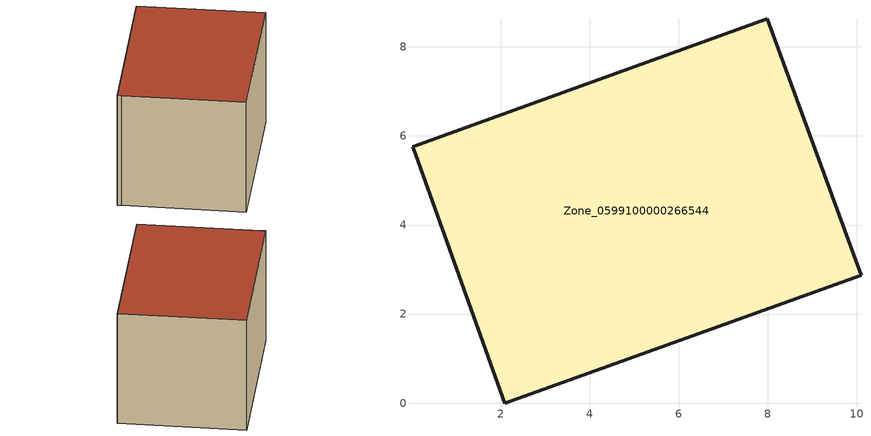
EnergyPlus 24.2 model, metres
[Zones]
Zone_0599100000266544
 floor ground (C_G): 0.02,5.76 7.99,8.63 10.09,2.87 2.09,0 0.09,5.58 z3.82
 wall outside (C_F): 10.09,2.87 7.99,8.63 0.02,5.76 0.09,5.58 2.09,0 10.09,2.87 z3.82:9.81
 roof outside (C_R): 7.99,8.63 0.02,5.76 0.09,5.58 2.09,0 10.09,2.87 z9.81
[BUILDING]
Pand.0599100000266544: North Axis=0; Terrain=City; Loads Convergence Tolerance Value=0.04; Temperature Convergence Tolerance Value=0.4; Solar Distribution=FullExterior; Maximum Number of Warmup Days=25; Minimum Number of Warmup Days=1
[Site:Location]
Rotterdam.The.Hague.AP_ZH_NLD Design_Conditions: Latitude=51.96; Longitude=4.45; Time Zone=1; Elevation=-4.5
[SITE:GROUNDTEMPERATURE:BUILDINGSURFACE]
18, 18, 18, 18, 18, 18, 18, 18, 18, 18, 18, 18
[MATERIAL] Thermal Absorptance=0.9; Solar Absorptance=0.7; Visible Absorptance=0.7
Name | Roughness | Thickness | Conductivity | Density | Specific Heat
G.TI.1946-1964 | MediumSmooth | 0.15 | 1 | 540 | 1210
F.TI.1946-1964 | Rough | 0.3 | 0.857143 | 1920 | 840
R.TI.1946-1964 | MediumRough | 0.2 | 0.277778 | 1500 | 1000
[CONSTRUCTION]
C_G: G.TI.1946-1964
C_F: F.TI.1946-1964
C_R: R.TI.1946-1964
[ZONE]
Zone_0599100000266544: Type=1; Multiplier=1; Ceiling Height=Autocalculate; Volume=Autocalculate; Floor Area=autocalculate; Part of Total Floor Area=Yes
[ZONEINFILTRATION:DESIGNFLOWRATE]
Infil_Zone_0599100000266544: Zone or ZoneList or Space or SpaceList=Zone_0599100000266544; Schedule=AlwaysOn; Design Flow Rate Calculation Method=Flow/Area; Flow Rate per Floor Area=0.003; Constant Term Coefficient=1; Temperature Term Coefficient=0; Velocity Term Coefficient=0; Velocity Squared Term Coefficient=0
[HVACTEMPLATE:ZONE:IDEALLOADSAIRSYSTEM]
Zone_0599100000266544: Maximum Heating Supply Air Temperature=50; Minimum Cooling Supply Air Temperature=13; Maximum Heating Supply Air Humidity Ratio=0.0156; Minimum Cooling Supply Air Humidity Ratio=0.0077; Heating Limit=NoLimit; Cooling Limit=NoLimit; Dehumidification Control Type=ConstantSensibleHeatRatio; Cooling Sensible Heat Ratio=0.7; Dehumidification Setpoint=60; Humidification Control Type=None; Humidification Setpoint=30; Outdoor Air Method=None; Outdoor Air Flow Rate per Person=0.00944; Outdoor Air Flow Rate per Zone Floor Area=0; Outdoor Air Flow Rate per Zone=0; Demand Controlled Ventilation Type=None; Outdoor Air Economizer Type=NoEconomizer; Heat Recovery Type=None; Sensible Heat Recovery Effectiveness=0.7; Latent Heat Recovery Effectiveness=0.65
[ZONECONTROL:THERMOSTAT]
ThermostatControl_Zone_0599100000266544: Zone or ZoneList=Zone_0599100000266544; Control Type Schedule=DualSetpointControlType; Control 1=Thermostat_Zone_0599100000266544; Temperature Difference Between Cutout And Setpoint=0
[THERMOSTATSETPOINT:DUALSETPOINT]
Thermostat_Zone_0599100000266544: Heating Setpoint Temperature Schedule=HeatingSetpoint_Zone_0599100000266544; Cooling Setpoint Temperature Schedule=CoolingSetpoint_Zone_0599100000266544
[SCHEDULE:COMPACT]
HeatingSetpoint_Zone_0599100000266544: Through: 12/31, For: AllDays, Until: 24:00, 21
CoolingSetpoint_Zone_0599100000266544: Through: 12/31, For: AllDays, Until: 24:00, 24
DualSetpointControlType: Through: 12/31, For: AllDays, Until: 24:00, 4
AlwaysOn: Through: 12/31, For: AllDays, Until: 24:00, 1
